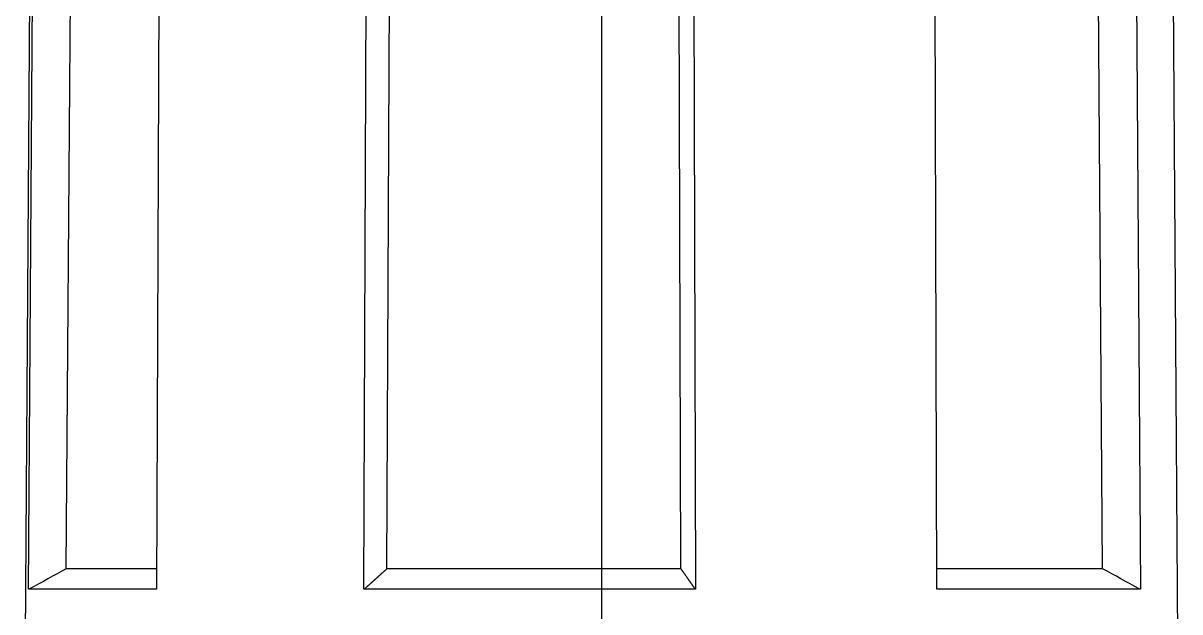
# Model space of a CAD drawing. Extents: x 55 to 320, y 62 to 485.
# Drawn here: x 68.78 to 99.78, y 347.78 to 363.56 of the extents above; entities that cross this region are included whole.
import ezdxf

# ---------------------------------------------------------------- set-up
doc = ezdxf.new("R2010")
doc.units = 0
doc.header["$MEASUREMENT"] = 0
doc.linetypes.add('CENTER', pattern=[50.8, 31.75, -6.35, 6.35, -6.35])
doc.layers.get('0').update_dxf_attribs({"linetype": 'CONTINUOUS'})
doc.layers.add('FR_QBM1_G14_40U', color=7, linetype='CONTINUOUS')

msp = doc.modelspace()

# ---------------------------------------------------------------- linework, layer by layer
at = {"linetype": 'CENTER'}
msp.add_line((84.279, 379.339), (84.279, 165.681), dxfattribs=at)
at = {"layer": 'FR_QBM1_G14_40U', "color": 5, "linetype": 'Continuous'}
for p, q in [((69.936, 348.939), (70.116, 373.903)), ((78.53, 348.939), (78.64, 373.903)), ((86.405, 348.939), (86.336, 373.903)), ((97.708, 348.939), (97.528, 373.903)), ((69.012, 372.91), (68.779, 338.396)), ((68.92, 348.396), (69.089, 372.91)), ((72.456, 372.91), (72.352, 348.396)), ((77.906, 348.396), (78.009, 372.91)), ((86.732, 372.91), (86.797, 348.396)), ((93.264, 348.396), (93.199, 372.91)), ((98.555, 372.91), (98.724, 348.396)), ((99.779, 338.396), (99.546, 372.91)), ((72.346, 348.939), (69.936, 348.939)), ((86.405, 348.939), (78.53, 348.939)), ((97.708, 348.939), (93.272, 348.939)), ((72.352, 348.396), (68.92, 348.396)), ((86.797, 348.396), (77.906, 348.396)), ((98.724, 348.396), (93.264, 348.396))]:
    msp.add_line(p, q, dxfattribs=at)
at = {"layer": 'FR_QBM1_G14_40U', "color": 5}
for points in [[(77.926, 348.396, 0), (77.932, 348.402, 0), (77.939, 348.408, 0), (77.945, 348.413, 0), (77.951, 348.419, 0), (77.957, 348.425, 0), (77.964, 348.431, 0), (77.97, 348.436, 0), (77.977, 348.442, 0), (77.983, 348.448, 0), (77.989, 348.453, 0), (77.996, 348.459, 0), (78.002, 348.465, 0), (78.008, 348.471, 0), (78.015, 348.476, 0), (78.021, 348.482, 0), (78.027, 348.488, 0), (78.034, 348.494, 0), (78.04, 348.499, 0), (78.046, 348.505, 0), (78.053, 348.511, 0), (78.059, 348.516, 0), (78.066, 348.522, 0), (78.072, 348.528, 0), (78.078, 348.534, 0), (78.085, 348.539, 0), (78.091, 348.545, 0), (78.097, 348.551, 0), (78.104, 348.556, 0), (78.11, 348.562, 0), (78.116, 348.568, 0), (78.123, 348.574, 0), (78.129, 348.579, 0), (78.135, 348.585, 0), (78.142, 348.591, 0), (78.148, 348.597, 0), (78.155, 348.602, 0), (78.161, 348.608, 0), (78.167, 348.614, 0), (78.174, 348.619, 0), (78.18, 348.625, 0), (78.186, 348.631, 0), (78.193, 348.637, 0), (78.199, 348.642, 0), (78.205, 348.648, 0), (78.212, 348.654, 0), (78.218, 348.659, 0), (78.225, 348.665, 0), (78.231, 348.671, 0), (78.237, 348.677, 0), (78.244, 348.682, 0), (78.25, 348.688, 0), (78.256, 348.694, 0), (78.263, 348.699, 0), (78.269, 348.705, 0), (78.275, 348.711, 0), (78.282, 348.717, 0), (78.288, 348.722, 0), (78.294, 348.728, 0), (78.301, 348.734, 0), (78.307, 348.739, 0), (78.314, 348.745, 0), (78.32, 348.751, 0), (78.326, 348.757, 0), (78.333, 348.762, 0), (78.339, 348.768, 0), (78.345, 348.774, 0), (78.352, 348.779, 0), (78.358, 348.785, 0), (78.364, 348.791, 0), (78.371, 348.797, 0), (78.377, 348.802, 0), (78.383, 348.808, 0), (78.39, 348.814, 0), (78.396, 348.819, 0), (78.403, 348.825, 0), (78.409, 348.831, 0), (78.415, 348.837, 0), (78.422, 348.842, 0), (78.428, 348.848, 0), (78.434, 348.854, 0), (78.441, 348.859, 0), (78.447, 348.865, 0), (78.453, 348.871, 0), (78.46, 348.877, 0), (78.466, 348.882, 0), (78.472, 348.888, 0), (78.479, 348.894, 0), (78.485, 348.899, 0), (78.492, 348.905, 0), (78.498, 348.911, 0), (78.504, 348.917, 0), (78.511, 348.922, 0), (78.517, 348.928, 0), (78.523, 348.934, 0), (78.53, 348.939, 0)], [(86.405, 348.939, 0), (86.409, 348.934, 0), (86.413, 348.928, 0), (86.417, 348.922, 0), (86.421, 348.917, 0), (86.425, 348.911, 0), (86.429, 348.905, 0), (86.433, 348.899, 0), (86.437, 348.894, 0), (86.441, 348.888, 0), (86.445, 348.882, 0), (86.449, 348.877, 0), (86.453, 348.871, 0), (86.457, 348.865, 0), (86.461, 348.859, 0), (86.465, 348.854, 0), (86.469, 348.848, 0), (86.473, 348.842, 0), (86.477, 348.837, 0), (86.481, 348.831, 0), (86.485, 348.825, 0), (86.489, 348.819, 0), (86.493, 348.814, 0), (86.497, 348.808, 0), (86.501, 348.802, 0), (86.505, 348.797, 0), (86.509, 348.791, 0), (86.513, 348.785, 0), (86.517, 348.779, 0), (86.521, 348.774, 0), (86.525, 348.768, 0), (86.529, 348.762, 0), (86.533, 348.757, 0), (86.537, 348.751, 0), (86.541, 348.745, 0), (86.545, 348.739, 0), (86.549, 348.734, 0), (86.553, 348.728, 0), (86.557, 348.722, 0), (86.561, 348.717, 0), (86.565, 348.711, 0), (86.569, 348.705, 0), (86.573, 348.699, 0), (86.577, 348.694, 0), (86.581, 348.688, 0), (86.585, 348.682, 0), (86.589, 348.677, 0), (86.593, 348.671, 0), (86.597, 348.665, 0), (86.601, 348.659, 0), (86.605, 348.654, 0), (86.609, 348.648, 0), (86.613, 348.642, 0), (86.617, 348.637, 0), (86.621, 348.631, 0), (86.625, 348.625, 0), (86.629, 348.619, 0), (86.633, 348.614, 0), (86.637, 348.608, 0), (86.641, 348.602, 0), (86.645, 348.597, 0), (86.649, 348.591, 0), (86.653, 348.585, 0), (86.657, 348.579, 0), (86.661, 348.574, 0), (86.665, 348.568, 0), (86.669, 348.562, 0), (86.673, 348.556, 0), (86.677, 348.551, 0), (86.681, 348.545, 0), (86.685, 348.539, 0), (86.689, 348.534, 0), (86.693, 348.528, 0), (86.697, 348.522, 0), (86.701, 348.516, 0), (86.705, 348.511, 0), (86.709, 348.505, 0), (86.713, 348.499, 0), (86.717, 348.494, 0), (86.721, 348.488, 0), (86.725, 348.482, 0), (86.729, 348.476, 0), (86.733, 348.471, 0), (86.737, 348.465, 0), (86.741, 348.459, 0), (86.745, 348.453, 0), (86.749, 348.448, 0), (86.753, 348.442, 0), (86.757, 348.436, 0), (86.761, 348.431, 0), (86.765, 348.425, 0), (86.769, 348.419, 0), (86.773, 348.413, 0), (86.777, 348.408, 0), (86.781, 348.402, 0), (86.785, 348.396, 0)]]:
    msp.add_polyline3d(points, dxfattribs=at)
at = {"layer": 'FR_QBM1_G14_40U', "color": 5, "linetype": 'Continuous'}
for centre, radius, start, end in [((408.894, -265.988), 702.16, 118.864234, 118.955923), ((-241.249, -265.987), 702.159, 61.044077, 61.135766)]:
    msp.add_arc(centre, radius, start, end, dxfattribs=at)

doc.saveas('drawing.dxf')
